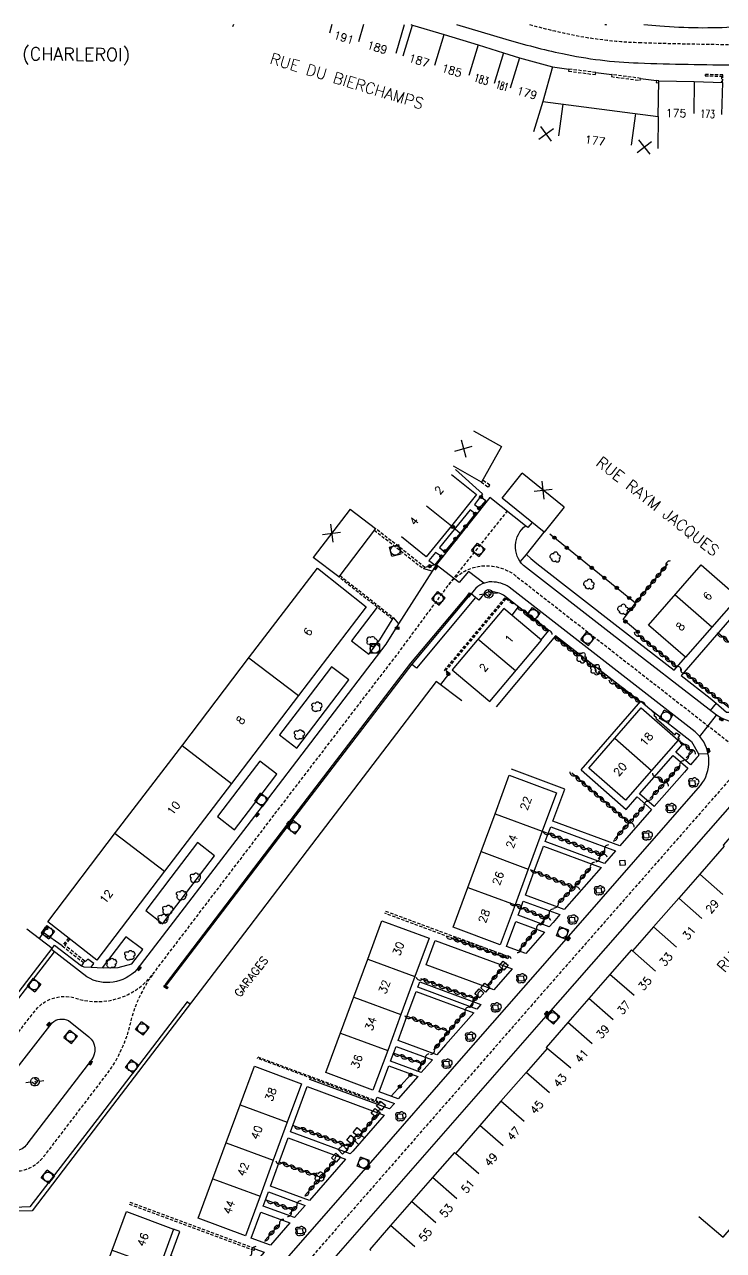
# Model space of a CAD drawing. Extents: x 154000 to 155000, y 119999 to 121001.
# Drawn here: x 154595.8 to 154705, y 120808.5 to 121000 of the extents above; entities that cross this region are included whole.
import ezdxf
from ezdxf.enums import TextEntityAlignment as Align

# ---------------------------------------------------------------- set-up
doc = ezdxf.new("R2010")
doc.units = 0
doc.header["$MEASUREMENT"] = 0
doc.linetypes.add('DASHED', pattern=[0.75, 0.5, -0.25])
doc.layers.get('0').update_dxf_attribs({"linetype": 'CONTINUOUS'})
for name, color, linetype in [('W0001', 6, 'DASHED'), ('W0008', 7, 'CONTINUOUS'), ('W0100', 7, 'CONTINUOUS'), ('W0112', 1, 'DASHED'), ('W0300', 7, 'CONTINUOUS'), ('W0310', 3, 'CONTINUOUS'), ('W0322', 7, 'CONTINUOUS'), ('W0334', 7, 'CONTINUOUS'), ('W0400', 7, 'CONTINUOUS'), ('W0420', 7, 'CONTINUOUS'), ('W0471', 7, 'CONTINUOUS'), ('W0980', 7, 'CONTINUOUS'), ('W0984', 7, 'CONTINUOUS'), ('W0989', 7, 'CONTINUOUS'), ('W0991', 7, 'CONTINUOUS'), ('W1102', 7, 'CONTINUOUS')]:
    doc.layers.add(name, color=color, linetype=linetype)
doc.styles.get("Standard").update_dxf_attribs({"font": 'romans.shx'})

# ---------------------------------------------------------------- blocks, each defined once
blk = doc.blocks.new('t991o')
at = {"color": 0, "linetype": 'Continuous'}
for p, q in [((-1, 1), (1, -1)), ((-1, -1), (1, 1))]:
    blk.add_line(p, q, dxfattribs=at)
blk = doc.blocks.new('T300')
for p, q in [((-0.8, 0.51), (-0.86, 0.34)), ((-0.86, 0.34), (-0.86, 0.17)), ((-0.86, 0.17), (-0.74, 0.06)), ((-0.69, 0.63), (-0.8, 0.51)), ((-0.8, -0.06), (-0.74, 0.06)), ((-0.74, 0.06), (-0.69, 0.11)), ((-0.57, 0.69), (-0.69, 0.63)), ((-0.46, 0.69), (-0.57, 0.69)), ((-0.29, 0.63), (-0.46, 0.69)), ((-0.29, 0.63), (-0.17, 0.74)), ((-0.23, 0.57), (-0.29, 0.63)), ((-0.17, 0.74), (-0.06, 0.8)), ((-0.06, 0.8), (0.06, 0.8)), ((0.06, 0.8), (0.23, 0.74)), ((0.23, 0.74), (0.34, 0.63)), ((0.34, 0.63), (0.4, 0.51)), ((0.46, 0.46), (0.34, 0.46)), ((0.4, 0.51), (0.4, 0.46)), ((0.57, 0.4), (0.46, 0.46)), ((0.57, 0.4), (0.69, 0.29)), ((0.69, 0.29), (0.74, 0.17)), ((0.74, 0.06), (0.69, -0.17)), ((0.74, 0.17), (0.74, 0.06)), ((-0.8, -0.17), (-0.8, -0.06)), ((-0.8, -0.23), (-0.8, -0.17)), ((-0.74, -0.34), (-0.8, -0.23)), ((-0.69, -0.4), (-0.74, -0.34)), ((-0.51, -0.46), (-0.69, -0.4)), ((-0.4, -0.46), (-0.51, -0.46)), ((-0.4, -0.46), (-0.34, -0.46)), ((-0.34, -0.46), (-0.34, -0.4)), ((-0.34, -0.51), (-0.34, -0.46)), ((-0.29, -0.63), (-0.34, -0.51)), ((-0.17, -0.74), (-0.29, -0.63)), ((-0.06, -0.8), (-0.17, -0.74)), ((0.06, -0.8), (-0.06, -0.8)), ((0.17, -0.74), (0.06, -0.8)), ((0.23, -0.69), (0.17, -0.74)), ((0.29, -0.46), (0.23, -0.46)), ((0.29, -0.63), (0.23, -0.69)), ((0.46, -0.4), (0.29, -0.46)), ((0.34, -0.51), (0.29, -0.63)), ((0.34, -0.51), (0.34, -0.46)), ((0.57, -0.34), (0.46, -0.4)), ((0.63, -0.29), (0.57, -0.34)), ((0.69, -0.17), (0.63, -0.29))]:
    blk.add_line(p, q)
blk = doc.blocks.new('t310o')
at = {"color": 0, "linetype": 'Continuous'}
for centre, start, end in [((-0.5, 0.38), 216.8699, 323.1304), ((0.5, -0.37), 36.8699, 143.1303)]:
    blk.add_arc(centre, 0.625, start, end, dxfattribs=at)
blk = doc.blocks.new('T420')
for p, q in [((0.75, 0.75), (-0.75, 0.75)), ((-0.75, 0.75), (-0.75, -0.75)), ((0.75, 0.75), (0.75, -0.75)), ((0.75, -0.75), (-0.75, -0.75))]:
    blk.add_line(p, q)
blk.add_ellipse((0, 0), major_axis=(-0.53, 0.53), ratio=1, start_param=3.926991, end_param=10.210176)
blk = doc.blocks.new('t112o')
at = {"color": 0, "linetype": 'Continuous'}
for p, q in [((-0.5, 0.5), (0.5, 0.5)), ((-0.5, -0.5), (-0.5, 0.5)), ((0.5, 0.5), (0.5, -0.5)), ((0.5, -0.5), (-0.5, -0.5))]:
    blk.add_line(p, q, dxfattribs=at)
blk = doc.blocks.new('T400')
for p, q in [((-0.15, 0.3), (0.15, 0.3)), ((-0.15, -0.25), (-0.15, 0.3)), ((-0.15, 0.15), (0.15, 0.15)), ((-0.15, 0), (0.15, 0)), ((0.15, 0.3), (0.15, -0.25)), ((-0.15, -0.15), (0.15, -0.15)), ((-0.15, -0.25), (-0.15, -0.3)), ((-0.15, -0.3), (0.15, -0.3)), ((0.15, -0.3), (0.15, -0.25))]:
    blk.add_line(p, q)
blk = doc.blocks.new('T471')
for p, q in [((-0.333334, 0.333334), (-0.333334, -0.333334)), ((-0.333334, 0.333334), (0.333334, 0.333334)), ((-0.333334, 0), (0, 0)), ((0.500001, 0.500001), (1.000002, 1.000002)), ((-0.500001, -0.500001), (-1.000002, -1.000002)), ((-0.333334, -0.333334), (0.333334, -0.333334))]:
    blk.add_line(p, q)
blk.add_ellipse((0, 0), major_axis=(0.471405, 0.471405), ratio=1, start_param=5.4977871438, end_param=11.780972451)
blk = doc.blocks.new('t322o')
at = {"color": 0, "linetype": 'Continuous'}
for radius in [0.25, 0.15]:
    blk.add_circle((0, 0), radius, dxfattribs=at)

msp = doc.modelspace()

# ---------------------------------------------------------------- linework, layer by layer
at = {"layer": 'W0001'}
for points in [[(154716.94, 120997.04, -0.016482), (154707.3, 120996.87, -0.006076), (154691.81, 120997.19, -0.04481), (154680.52, 120998.59, -0.012778), (154674.69, 121000, -0.012778)], [(154862.61, 120798.98), (154827.9, 120838.97), (154815.46, 120853.35, 0.000489), (154815.45, 120853.36), (154781.13, 120892.9), (154764.5, 120911.97), (154757.47, 120920.09, 0.093552), (154751.78, 120924.44, 0.292562), (154740.14, 120921.17), (154728.92, 120908.31), (154715.74, 120893.27), (154709.84, 120886.49), (154675.18, 120846.98), (154640.54, 120807.37), (154606.84, 120768.94), (154593.5, 120753.49, 0.109931)]]:
    msp.add_lwpolyline(points, format="xyb", dxfattribs=at)
at = {"layer": 'W0001', "flags": 128}
msp.add_lwpolyline([(154662.13, 120912.54), (154671.23, 120923.98)], dxfattribs=at)
msp.add_lwpolyline([(154615.79, 120851.6, 0.096849), (154612.3, 120843.95, -0.10276), (154608.81, 120836.31), (154599.01, 120823.49, -0.439992), (154590.71, 120822.04), (154587.42, 120824.64, -0.40298), (154587.01, 120832.57), (154597.55, 120846.09, -0.319918), (154604.12, 120847.84, 0.307711), (154615.79, 120851.6), (154634.77, 120876.5), (154654.17, 120901.79), (154662.13, 120912.54, -0.420087), (154672.53, 120913.92), (154708.97, 120885.51)], format="xyb", dxfattribs=at)
at = {"layer": 'W0008', "flags": 128}
for points in [[(154663.31, 121000), (154670.99, 120997.72, 0.018985), (154679.84, 120995.46, 0.04481), (154691.7, 120994, 0.006076), (154707.27, 120993.67, 0.017243), (154717.65, 120994.11)], [(154686.48, 121000, 0.008591), (154686.75, 120999.96), (154686.75, 121000)], [(154692.57, 121000), (154695.08, 120999.79, 0.03571), (154707.03, 120999.66), (154716.34, 121000)]]:
    msp.add_lwpolyline(points, format="xyb", dxfattribs=at)
at = {"layer": 'W0008'}
for points in [[(154717.65, 120994.11), (154731.64, 120995.12), (154732.31, 120995.19, -0.158631), (154736.53, 120994.04, -0.21938), (154740.25, 120988.06), (154741.87, 120970.05), (154744.47, 120941.68, -0.215126), (154738.04, 120922.95), (154713.64, 120895.09), (154711.52, 120892.63, -0.111074), (154709.97, 120891.52, -0.256968), (154703.9, 120892.13), (154687.64, 120904.74), (154673.77, 120915.52, -0.454265), (154674.08, 120921.72), (154668.51, 120926.15), (154660.13, 120915.64), (154659.5, 120914.64), (154654.25, 120906.39), (154652.27, 120903.25), (154631.73, 120876.37), (154613.37, 120852.41, -0.356259), (154605.56, 120851.25), (154600.03, 120855.53)], [(154593.02, 120761.22, 0.20432), (154598.47, 120763.51), (154600.05, 120765.29), (154605.65, 120771.7), (154619.97, 120788.06), (154649.55, 120821.88), (154664.07, 120838.5), (154680.85, 120857.6), (154701.45, 120881.16, 0.355487), (154701.31, 120888.82), (154700.6, 120889.54), (154671.53, 120912.14, 0.137813), (154668.83, 120912.95, 0.229422), (154666.06, 120911.67), (154665.17, 120910.57), (154665.11, 120910.61), (154664.95, 120910.75), (154656.14, 120900.25), (154636.76, 120874.98), (154617.78, 120850.08)], [(154724.88, 120839.56), (154730.94, 120834, 0.441669), (154735.75, 120834.08), (154746.97, 120846.78), (154758.64, 120860.03, 0.354402), (154759.1, 120863.47), (154758.1, 120864.6), (154758.28, 120864.71), (154746.99, 120876.26), (154746.37, 120876.65), (154745.37, 120876.58), (154744.15, 120876.36, -0.141463), (154741.62, 120877.02), (154723.35, 120892.89), (154723.2, 120892.76), (154723.04, 120892.9, 0.419322), (154718.55, 120892.26), (154711.93, 120884.66), (154677.27, 120845.15), (154642.63, 120805.54)]]:
    msp.add_lwpolyline(points, format="xyb", dxfattribs=at)
msp.add_lwpolyline([(154602.68, 120844.43), (154605.88, 120841.89, -0.405085), (154606.25, 120838.29), (154596.34, 120825.33, -0.451168), (154592.7, 120824.6), (154589.56, 120827.07, -0.398054), (154589.5, 120830.5), (154600.12, 120844.11, -0.301141)], format="xyb", close=True, dxfattribs=at)
at = {"layer": 'W0100'}
for points in [[(154653.85, 120995.54), (154655.18, 121000)], [(154654.99, 120995.13), (154656.44, 120999.91), (154661.36, 120998.42), (154666.68, 120996.82), (154670.67, 120995.58), (154673.16, 120994.82), (154678.31, 120993.37), (154676.8, 120987.99), (154694.83, 120985.62), (154694.94, 120991.2), (154700.46, 120991.1), (154704.87, 120990.95), (154704.71, 120985.95)], [(154665.95, 120936.53), (154670.31, 120934.08), (154667.19, 120928.55), (154662.84, 120931.01)], [(154662.52, 120929.73), (154666.43, 120926.61), (154662.51, 120921.72), (154658.57, 120916.85), (154654.69, 120920)], [(154680.14, 120924.64), (154677.01, 120920.74), (154670.43, 120926.02), (154673.56, 120929.92)], [(154680.14, 120924.64), (154673.56, 120929.92)], [(154646.67, 120924.31), (154650.65, 120921.29), (154644.9, 120913.73), (154640.92, 120916.76)], [(154646.67, 120924.31), (154640.92, 120916.76)], [(154664.12, 120894.35), (154660.15, 120897.39), (154650.92, 120885.32), (154639.99, 120871.02), (154630.85, 120859.04), (154608.21, 120829.38), (154597.01, 120814.7), (154593.95, 120814.67), (154579.83, 120825.7), (154579.18, 120828.6), (154590.28, 120842.96), (154600.13, 120855.67), (154596.18, 120858.73)], [(154708.39, 120875.74), (154704.98, 120871.84), (154705.14, 120871.7), (154701.3, 120867.31), (154698.02, 120863.56), (154694.06, 120859.06), (154690.78, 120855.35), (154690.62, 120855.48), (154687.28, 120851.66), (154683.99, 120847.9), (154680.71, 120844.14), (154677.3, 120840.23), (154677.46, 120840.08), (154674.19, 120836.34), (154670.25, 120831.84), (154666.97, 120828.07), (154663.14, 120823.69), (154662.97, 120823.84), (154659.55, 120819.94), (154656.28, 120816.17), (154653.01, 120812.43), (154649.75, 120808.67), (154649.91, 120808.52)], [(154701.17, 120813.86), (154704.96, 120810.6), (154720.29, 120828.35), (154727.17, 120836.34), (154724.26, 120838.85), (154724.98, 120839.68), (154723.54, 120840.97), (154720.21, 120837.24)]]:
    msp.add_lwpolyline(points, dxfattribs=at)
for points in [[(154649.21, 120909.08), (154638.62, 120895.2), (154628.16, 120881.49), (154617.69, 120867.76), (154607.09, 120853.85), (154599.45, 120859.88), (154610.05, 120873.79), (154620.52, 120887.52), (154630.98, 120901.23), (154641.57, 120915.11)], [(154707.3, 120910.59), (154699.08, 120901.17), (154693.29, 120906.21), (154701.52, 120915.63)], [(154668.53, 120894.27), (154676.56, 120903.85), (154670.68, 120908.78), (154662.65, 120899.2)], [(154683.96, 120883.87), (154688.03, 120888.54), (154692.17, 120893.28), (154697.93, 120888.25), (154693.79, 120883.51), (154689.72, 120878.84)], [(154678.92, 120880.01), (154676.7, 120874.01), (154674.52, 120868.11), (154672.45, 120862.49), (154670.15, 120856.29), (154662.78, 120859.03), (154665.09, 120865.23), (154667.15, 120870.85), (154669.33, 120876.75), (154671.55, 120882.76)], [(154659.02, 120857.3), (154656.8, 120851.3), (154654.62, 120845.4), (154652.56, 120839.78), (154650.25, 120833.57), (154642.88, 120836.32), (154645.19, 120842.52), (154647.25, 120848.14), (154649.43, 120854.04), (154651.66, 120860.04)], [(154639.08, 120834.55), (154636.86, 120828.55), (154634.68, 120822.65), (154632.62, 120817.03), (154630.31, 120810.83), (154622.94, 120813.57), (154625.25, 120819.77), (154627.31, 120825.39), (154629.49, 120831.29), (154631.72, 120837.3)], [(154599.3, 120781.24), (154602.97, 120790.87), (154605.28, 120797.08), (154607.34, 120802.7), (154609.52, 120808.59), (154611.74, 120814.6), (154619.11, 120811.86), (154616.89, 120805.85), (154614.71, 120799.95), (154612.64, 120794.34), (154610.33, 120788.13), (154606.66, 120778.5)]]:
    msp.add_lwpolyline(points, close=True, dxfattribs=at)
at = {"layer": 'W0112'}
for points in [[(154680.86, 120993.04), (154680.82, 120992.72), (154685.03, 120992.17), (154685.07, 120992.5)], [(154687.55, 120992.19), (154687.51, 120991.86), (154692.02, 120991.27), (154692.07, 120991.59)], [(154662.03, 120898.56), (154661.42, 120899.13), (154671, 120910.59), (154672.14, 120909.69), (154672.03, 120909.55), (154671.02, 120910.35), (154661.66, 120899.14), (154662.15, 120898.69)]]:
    msp.add_lwpolyline(points, close=True, dxfattribs=at)
for points in [[(154694.94, 120991.2), (154694.54, 120991.26), (154694.49, 120990.93), (154694.89, 120990.88)], [(154704.87, 120990.95), (154704.93, 120992.14), (154702.15, 120992.18), (154702.15, 120991.98), (154704.72, 120991.94), (154704.67, 120990.96)], [(154667.19, 120928.55), (154668.29, 120927.75), (154668.5, 120928.05), (154667.38, 120928.87)], [(154650.45, 120921.04), (154658.19, 120914.97), (154658.38, 120915.22), (154650.65, 120921.29)], [(154645.08, 120913.96), (154653.44, 120907.36), (154653.27, 120907.13), (154644.9, 120913.73)], [(154652.21, 120861.54), (154671.46, 120854.44), (154671.34, 120854.1), (154652.09, 120861.2)], [(154602.66, 120857.35), (154601.71, 120856.12), (154605.04, 120853.49), (154605.23, 120853.72), (154602.13, 120856.17), (154602.9, 120857.16)], [(154632.26, 120838.76), (154651.35, 120831.69), (154651.24, 120831.5), (154632.18, 120838.55)], [(154612.18, 120815.77), (154631.69, 120808.54), (154631.78, 120808.82), (154612.28, 120816.04)]]:
    msp.add_lwpolyline(points, dxfattribs=at)
at = {"layer": 'W0310'}
for points in [[(154691.29, 120909.64), (154696.32, 120915.79)], [(154677.47, 120905.37), (154672.95, 120909.06)], [(154682.33, 120901.41), (154678.73, 120904.31)], [(154697.67, 120899.75), (154691.61, 120904.7)], [(154710.59, 120899.61), (154704.16, 120904.94)], [(154684.41, 120899.69), (154683.35, 120900.75)], [(154699.06, 120898.7), (154705.91, 120893.32), (154711.14, 120899.23), (154713.5, 120901.88)], [(154686.75, 120897.93), (154685.45, 120898.89)], [(154692.01, 120894.19), (154687.75, 120897.2)], [(154698.94, 120887.53), (154700.19, 120886.43), (154699.18, 120885.45)], [(154698.17, 120884.26), (154695.81, 120881.54), (154693.51, 120879.1)], [(154690.29, 120875.31), (154681.3, 120883.07)], [(154694.7, 120882.45), (154695.81, 120881.54)], [(154692.6, 120877.93), (154690.29, 120875.31), (154687.94, 120872.72)], [(154685.9, 120870.34), (154676.79, 120873.97)], [(154686.44, 120871.07), (154685.9, 120870.34), (154685.41, 120869.71)], [(154681.64, 120865.24), (154674.86, 120867.97)], [(154684.22, 120868.35), (154681.64, 120865.24), (154679.15, 120862.72)], [(154672.54, 120862.46), (154677.2, 120860.42)], [(154677.78, 120861.1), (154677.2, 120860.42), (154676.48, 120859.61)], [(154675.79, 120858.71), (154673.09, 120855.45)], [(154662.65, 120857.25), (154671.19, 120854.3)], [(154670.46, 120852.6), (154668.06, 120849.84)], [(154666.64, 120848.34), (154666.2, 120847.81), (154665.44, 120846.71)], [(154664.64, 120845.78), (154662.04, 120842.71), (154659.73, 120839.81)], [(154658.42, 120838.4), (154657.92, 120837.67), (154657.23, 120836.79)], [(154650.88, 120829.75), (154648.45, 120826.82)], [(154647.18, 120825.58), (154646.55, 120824.79), (154646.07, 120824.34)], [(154644.28, 120822.58), (154642.09, 120819.93), (154639.63, 120817.13)], [(154638.34, 120815.53), (154637.73, 120814.84), (154637.21, 120814.23)], [(154635.64, 120812.65), (154633.4, 120810.14)]]:
    msp.add_lwpolyline(points, dxfattribs=at)
at = {"layer": 'W0310', "flags": 128}
for points in [[(154666.2, 120847.81), (154657.74, 120850.94)], [(154662.04, 120842.71), (154655.58, 120845.1)], [(154657.92, 120837.67), (154653.45, 120839.33)], [(154646.55, 120824.79), (154637.74, 120828.05)], [(154641.86, 120820.02), (154635.63, 120822.33)], [(154637.73, 120814.84), (154633.46, 120816.42)]]:
    msp.add_lwpolyline(points, dxfattribs=at)
at = {"layer": 'W0322'}
for points in [[(154667.14, 120926.2), (154667.87, 120925.67), (154666.84, 120924.44)], [(154666.21, 120923.6), (154663.89, 120920.55), (154661.44, 120917.63)], [(154662.72, 120921.54), (154663.89, 120920.55)], [(154691.62, 120905.15), (154689.33, 120907.06), (154691.29, 120909.64), (154677.91, 120920.39)], [(154660.94, 120916.92), (154659.91, 120915.62), (154658.38, 120915.22)], [(154662.03, 120898.56), (154660.78, 120896.9)], [(154599.21, 120858.86), (154598.09, 120857.27)], [(154656.13, 120835.98), (154653.07, 120832.62)]]:
    msp.add_lwpolyline(points, dxfattribs=at)
at = {"layer": 'W0334'}
for points in [[(154656.19, 121000), (154656.44, 120999.91)], [(154678.31, 120993.37), (154680.86, 120993.04)], [(154685.07, 120992.5), (154687.55, 120992.19)], [(154692.07, 120991.59), (154694.54, 120991.26)], [(154663.13, 120930.48), (154667.35, 120926.71), (154666.1, 120925.04), (154666.84, 120924.44)], [(154666.21, 120923.6), (154665.45, 120924.23), (154660.64, 120918.32), (154661.44, 120917.63)], [(154675.13, 120922.25), (154674.46, 120921.47), (154674.08, 120921.72)], [(154673.27, 120916.1), (154674.24, 120917.21), (154677.01, 120920.74)], [(154660.94, 120916.92), (154660, 120917.54), (154658.96, 120916.27), (154659.91, 120915.62)], [(154674.24, 120917.21), (154674.93, 120916.62), (154675.87, 120915.84), (154688.58, 120905.95), (154697.31, 120899.19), (154699.08, 120901.17)], [(154659.5, 120914.64), (154658.18, 120914.98)], [(154667.56, 120912.74), (154665.18, 120914.58), (154663.71, 120912.84), (154660.13, 120915.64)], [(154666.77, 120910.08), (154666.29, 120910.49), (154657.06, 120899.5)], [(154666.29, 120910.49), (154665.59, 120911.09)], [(154672.95, 120909.06), (154671.93, 120907.73)], [(154657.06, 120899.5), (154656.28, 120900.09)], [(154682.76, 120883.6), (154692.11, 120894.3), (154693.5, 120893.1), (154694.27, 120892.35), (154694.11, 120892.13), (154694.53, 120891.76), (154694.47, 120891.66), (154697.42, 120889.04), (154697.69, 120889.37), (154698.17, 120888.99), (154697.9, 120888.65), (154698.08, 120888.49), (154697.93, 120888.25), (154698.94, 120887.53)], [(154693.5, 120893.1), (154700.02, 120888.04), (154701.11, 120886.09), (154702.61, 120886.16)], [(154703.88, 120894.03), (154702.92, 120892.89)], [(154701.31, 120888.82), (154703.9, 120892.13)], [(154701.11, 120886.09), (154701.1, 120885.76), (154700.84, 120885.52), (154699.86, 120884.37), (154697.59, 120886.34), (154698.74, 120887.67)], [(154682.76, 120883.6), (154689.81, 120877.42), (154691.51, 120879.37), (154693.78, 120877.39), (154688.83, 120871.72), (154678.35, 120875.59), (154680.21, 120880.6), (154671.91, 120883.69)], [(154601.71, 120856.12), (154598.74, 120858.19)], [(154621.66, 120847), (154621.2, 120847.35), (154607.69, 120829.65), (154596.65, 120815.33), (154594.15, 120815.27), (154580.39, 120826.05), (154579.83, 120828.48), (154590.88, 120842.74), (154600.49, 120855.18)], [(154605.04, 120853.49), (154604.71, 120852.98)], [(154606.24, 120852.8), (154606.66, 120853.35), (154605.7, 120854.05), (154605.35, 120853.64), (154605.25, 120853.71)], [(154650.7, 120831.93), (154650.91, 120832.49), (154653.59, 120831.5), (154652.84, 120830.64), (154640.41, 120835.25), (154640.49, 120835.47)], [(154648, 120825.11), (154647.18, 120825.93), (154647.9, 120826.74), (154648.92, 120826.16)], [(154631.77, 120808.81), (154633.26, 120808.25), (154629.34, 120803.77), (154618.69, 120807.71), (154620.09, 120811.49), (154619.11, 120811.86)]]:
    msp.add_lwpolyline(points, dxfattribs=at)
at = {"layer": 'W0334', "flags": 128}
for points in [[(154665.11, 120910.61), (154656.31, 120900.12), (154636.93, 120874.85), (154617.94, 120849.96), (154617.78, 120850.08)], [(154650.89, 120909), (154646.88, 120903.75), (154649.59, 120901.68), (154651.3, 120903.92), (154653.25, 120907.02), (154653.44, 120907.36), (154654.25, 120906.39)], [(154692.05, 120894.22), (154678.78, 120904.54), (154669.49, 120893.46)], [(154617.4, 120859.6), (154625.51, 120870.19), (154622.84, 120872.23), (154618.67, 120866.77), (154614.75, 120861.62), (154617.44, 120859.57)], [(154600.11, 120855.69), (154600.51, 120856.19), (154604.71, 120852.98), (154605.09, 120852.84), (154606.24, 120852.8), (154608.08, 120852.67), (154610.42, 120852.71), (154612.58, 120853.31), (154614.27, 120855.52), (154611.63, 120857.53), (154607.93, 120852.68)]]:
    msp.add_lwpolyline(points, dxfattribs=at)
msp.add_lwpolyline([(154676.51, 120903.89), (154677.74, 120905.35), (154670.64, 120910.87, 0.133112), (154668.8, 120911.4, 0.228954), (154667.27, 120910.69), (154666.77, 120910.08)], format="xyb", dxfattribs=at)
at = {"layer": 'W0334'}
for points in [[(154698.4, 120898.34), (154702.96, 120894.8), (154703.88, 120894.03), (154705.49, 120892.61), (154707.16, 120892.6), (154709.06, 120894.8), (154711.17, 120897.24), (154714.44, 120900.98), (154706.64, 120907.79), (154698.49, 120898.44)], [(154691.91, 120879.83), (154694.54, 120882.85), (154697.17, 120885.86), (154699.45, 120883.88), (154698.9, 120883.24), (154694.19, 120877.85)], [(154688.17, 120870.97), (154686.41, 120868.96), (154677.16, 120872.38), (154677.64, 120873.66), (154678.03, 120874.72)], [(154685.91, 120868.37), (154680.14, 120861.78), (154674.08, 120864.02), (154675.46, 120867.76), (154676.91, 120871.7)], [(154679.44, 120860.98), (154678.38, 120859.76), (154677.8, 120859.1), (154672.93, 120860.9), (154673.39, 120862.14), (154673.74, 120863.09)], [(154677.05, 120858.25), (154674.11, 120854.9), (154671.11, 120856.01), (154672.56, 120859.91)], [(154672.01, 120852.51), (154669.12, 120849.22), (154658.55, 120853.14), (154659.97, 120856.97)], [(154665.99, 120845.67), (154661.6, 120840.67), (154660.23, 120839.11), (154654.2, 120841.34), (154655.56, 120845.05), (154657.01, 120848.99)], [(154667.11, 120846.95), (154666.5, 120846.24), (154657.26, 120849.66), (154657.57, 120850.48)], [(154659.54, 120838.31), (154657.79, 120836.31), (154652.99, 120838.08), (154653.49, 120839.43), (154653.85, 120840.41)], [(154657.26, 120835.7), (154654.21, 120832.21), (154651.22, 120833.32), (154652.73, 120837.38)], [(154651.99, 120829.67), (154647.08, 120824.04), (154646.69, 120823.61), (154637.38, 120827.06), (154637.8, 120828.2), (154639.99, 120834.12)], [(154645.98, 120822.79), (154640.33, 120816.33), (154634.25, 120818.58), (154635.62, 120822.3), (154637.02, 120826.1)], [(154639.66, 120815.56), (154637.99, 120813.66), (154633.1, 120815.47), (154633.55, 120816.68), (154633.92, 120817.69)], [(154637.27, 120812.84), (154634.23, 120809.36), (154631.24, 120810.46), (154632.75, 120814.51)]]:
    msp.add_lwpolyline(points, close=True, dxfattribs=at)
at = {"layer": 'W0334', "flags": 128}
for points in [[(154638.36, 120886.99), (154646.5, 120897.63), (154643.79, 120899.69), (154639.59, 120894.2), (154635.67, 120889.05)], [(154635.24, 120882.91), (154632.55, 120884.96), (154629.14, 120880.49), (154625.94, 120876.29), (154628.62, 120874.25), (154630.79, 120877.09)], [(154699.73, 120881.87), (154700.53, 120881.93), (154700.58, 120881.13), (154699.78, 120881.08)], [(154696.29, 120877.99), (154697.08, 120878.04), (154697.14, 120877.24), (154696.34, 120877.19)], [(154692.52, 120873.7), (154693.32, 120873.76), (154693.37, 120872.96), (154692.57, 120872.91)], [(154688.81, 120869.45), (154689.61, 120869.5), (154689.66, 120868.71), (154688.86, 120868.65)], [(154685.11, 120865.12), (154685.91, 120865.18), (154685.96, 120864.38), (154685.16, 120864.33)], [(154680.96, 120860.56), (154681.76, 120860.61), (154681.81, 120859.82), (154681.01, 120859.76)], [(154672.95, 120851.39), (154673.75, 120851.44), (154673.8, 120850.64), (154673, 120850.59)], [(154668.97, 120846.84), (154669.76, 120846.89), (154669.82, 120846.09), (154669.02, 120846.04)], [(154664.96, 120842.26), (154665.76, 120842.31), (154665.81, 120841.51), (154665.01, 120841.46)], [(154661.29, 120838.05), (154662.09, 120838.1), (154662.14, 120837.31), (154661.34, 120837.25)], [(154654.06, 120829.83), (154654.86, 120829.88), (154654.91, 120829.09), (154654.11, 120829.03)], [(154638.43, 120811.91), (154639.22, 120811.96), (154639.28, 120811.16), (154638.48, 120811.11)]]:
    msp.add_lwpolyline(points, close=True, dxfattribs=at)
at = {"layer": 'W1102'}
for p, q in [((154628.47, 121000), (154628.31, 120999.62)), ((154643.84, 121000), (154643.44, 120998.66)), ((154648.78, 121000), (154647.97, 120997.29)), ((154659.91, 120993.64), (154661.36, 120998.42)), ((154666.68, 120996.82), (154665.22, 120992.03)), ((154670.67, 120995.58), (154669.19, 120990.81)), ((154673.16, 120994.82), (154671.68, 120990.04)), ((154700.46, 120991.1), (154700.37, 120986.1)), ((154676.8, 120987.99), (154675.33, 120983.22)), ((154679.92, 120987.58), (154679.26, 120982.63)), ((154691.26, 120986.09), (154690.61, 120981.14)), ((154694.83, 120985.62), (154694.74, 120980.62))]:
    msp.add_line(p, q, dxfattribs=at)
for points in [[(154658.61, 120924.84), (154662.51, 120921.72)], [(154630.88, 120901.1), (154638.62, 120895.2)], [(154620.43, 120887.39), (154628.16, 120881.49)], [(154688.03, 120888.54), (154693.79, 120883.51)], [(154669.33, 120876.74), (154676.7, 120874.01)], [(154609.96, 120873.67), (154617.69, 120867.76)], [(154667.15, 120870.83), (154674.52, 120868.11)], [(154704.9, 120864.15), (154701.3, 120867.31)], [(154665.08, 120865.21), (154672.45, 120862.49)], [(154701.63, 120860.4), (154698.02, 120863.56)], [(154697.67, 120855.88), (154694.06, 120859.06)], [(154694.41, 120852.14), (154690.78, 120855.35)], [(154649.43, 120854.02), (154656.8, 120851.3)], [(154691.08, 120848.34), (154687.28, 120851.66)], [(154647.25, 120848.12), (154654.62, 120845.4)], [(154687.79, 120844.58), (154683.99, 120847.9)], [(154684.51, 120840.82), (154680.71, 120844.14)], [(154645.18, 120842.49), (154652.56, 120839.78)], [(154681.17, 120837), (154677.46, 120840.08)], [(154677.82, 120833.16), (154674.19, 120836.34)], [(154673.88, 120828.66), (154670.25, 120831.84)], [(154629.49, 120831.28), (154636.86, 120828.55)], [(154670.6, 120824.9), (154666.97, 120828.07)], [(154627.31, 120825.37), (154634.68, 120822.65)], [(154666.77, 120820.52), (154663.14, 120823.69)], [(154663.35, 120816.6), (154659.55, 120819.94)], [(154625.24, 120819.74), (154632.62, 120817.03)], [(154660.09, 120812.87), (154656.28, 120816.17)], [(154656.81, 120809.12), (154653.01, 120812.43)], [(154609.51, 120808.58), (154616.89, 120805.85)]]:
    msp.add_lwpolyline(points, dxfattribs=at)
at = {"layer": 'W1102', "flags": 128}
for points in [[(154703.19, 120905.88), (154697.41, 120910.92)], [(154672.54, 120899.06), (154666.66, 120903.99)]]:
    msp.add_lwpolyline(points, dxfattribs=at)

# ---------------------------------------------------------------- block references
at = {"layer": 'W0112'}
for p, rotation in [((154670.65, 120853.02), 229.0302174832323), ((154666.87, 120848.68), 228.969886068638), ((154667.8, 120849.6), 228.969886068638), ((154651.51, 120831.16), 230.143994009022), ((154650.67, 120830.02), 230.143994009022), ((154647.87, 120827.01), 230.332582690433), ((154646.86, 120825.82), 230.332582690433), ((154644.46, 120823.05), 317.969397284378), ((154645.5, 120824.28), 222.669661580671)]:
    msp.add_blockref('t112o', p, dxfattribs=dict(at, rotation=rotation))
at = {"layer": 'W0300'}
for p, rotation in [((154678.67, 120916.88), 165.67779901113), ((154683.95, 120912.63), 165.67779901113), ((154689.26, 120908.71), 165.67779901113), ((154682.78, 120901.21), 142.200979073762), ((154685, 120899.36), 142.200979073762), ((154641.39, 120893.43), 231.526067186436), ((154638.67, 120889.08), 231.526067186436), ((154700.27, 120881.6), 227.812605051035), ((154696.71, 120877.61), 227.812605051035), ((154693.02, 120873.32), 227.812605051035), ((154622.41, 120866.7), 232.656413815572), ((154685.53, 120864.75), 227.812605051035), ((154620.25, 120863.96), 232.656413815572), ((154618.09, 120861.68), 232.656413815572), ((154617.36, 120860.28), 232.656413815572), ((154681.38, 120860.19), 227.812605051035), ((154609.3, 120853.36), 234.942101455132), ((154612.18, 120854.6), 234.942101455132), ((154673.37, 120851.01), 227.812605051035), ((154669.39, 120846.47), 227.812605051035), ((154665.39, 120841.89), 227.812605051035), ((154661.72, 120837.68), 227.812605051035), ((154654.49, 120829.46), 227.812605051035), ((154641.86, 120820.02), 230.475827535706), ((154638.85, 120811.54), 227.812605051035)]:
    msp.add_blockref('T300', p, dxfattribs=dict(at, rotation=rotation))
msp.add_blockref('T300', (154650.16, 120903.62), dxfattribs=at)
at = {"layer": 'W0310'}
for p, rotation in [((154696.04, 120915.44), 50.67676410972411), ((154694.45, 120913.51), 50.67676410972411), ((154695.25, 120914.47), 50.67676410972411), ((154692.87, 120911.57), 50.67676410972411), ((154693.66, 120912.54), 50.67676410972411), ((154691.29, 120909.64), 50.67676410972411), ((154692.08, 120910.61), 50.67676410972411), ((154673.59, 120908.53), 140.77494716827), ((154674.56, 120907.74), 140.77494716827), ((154675.53, 120906.95), 140.77494716827), ((154676.5, 120906.16), 140.77494716827), ((154677.47, 120905.37), 140.77494716827), ((154679.41, 120903.76), 141.088609598654), ((154691.86, 120904.5), 140.764485635234), ((154692.83, 120903.71), 140.764485635234), ((154704.82, 120904.4), 140.360559590516), ((154705.78, 120903.6), 140.360559590516), ((154680.38, 120902.98), 141.088609598654), ((154681.35, 120902.19), 141.088609598654), ((154693.8, 120902.91), 140.764485635234), ((154694.77, 120902.12), 140.764485635234), ((154682.33, 120901.41), 141.088609598654), ((154683.53, 120900.58), 134.940305612109), ((154684.41, 120899.69), 134.940305612109), ((154695.74, 120901.33), 140.764485635234), ((154696.7, 120900.54), 140.764485635234), ((154697.67, 120899.75), 140.764485635234), ((154685.75, 120898.67), 143.382156689154), ((154686.75, 120897.93), 143.382156689154), ((154699.06, 120898.7), 321.842773412577), ((154700.04, 120897.92), 321.842773412577), ((154687.93, 120897.08), 144.68090694032), ((154688.95, 120896.36), 144.68090694032), ((154701.02, 120897.15), 321.842773412577), ((154702.01, 120896.38), 321.842773412577), ((154689.97, 120895.63), 144.68090694032), ((154690.99, 120894.91), 144.68090694032), ((154692.01, 120894.19), 144.68090694032), ((154702.99, 120895.61), 321.842773412577), ((154703.97, 120894.84), 321.842773412577), ((154704.96, 120894.06), 321.842773412577), ((154698.94, 120887.53), 318.8914110593709), ((154699.88, 120886.7), 318.8914110593709), ((154698.17, 120884.26), 229.114384506141), ((154699.59, 120885.85), 224.37845840898), ((154681.77, 120882.66), 139.243212635979), ((154694.7, 120882.45), 320.523916875048), ((154696.53, 120882.37), 229.114384506141), ((154697.35, 120883.32), 229.114384506141), ((154682.72, 120881.84), 139.243212635979), ((154683.66, 120881.03), 139.243212635979), ((154694.85, 120880.52), 226.688305200256), ((154695.67, 120881.66), 320.523916875048), ((154695.71, 120881.43), 226.688305200256), ((154684.61, 120880.21), 139.243212635979), ((154685.56, 120879.39), 139.243212635979), ((154686.51, 120878.58), 139.243212635979), ((154693.99, 120879.61), 226.688305200256), ((154687.45, 120877.76), 139.243212635979), ((154688.4, 120876.95), 139.243212635979), ((154691.77, 120876.99), 228.575102280893), ((154692.6, 120877.93), 228.575102280893), ((154689.35, 120876.13), 139.243212635979), ((154690.12, 120875.12), 227.812605051035), ((154690.29, 120875.31), 139.243212635979), ((154690.95, 120876.05), 228.575102280893), ((154677.77, 120873.58), 158.284705969546), ((154678.93, 120873.12), 158.284705969546), ((154688.44, 120873.27), 227.812605051035), ((154689.28, 120874.19), 227.812605051035), ((154680.09, 120872.65), 158.284705969546), ((154681.26, 120872.19), 158.284705969546), ((154682.42, 120871.73), 158.284705969546), ((154683.58, 120871.27), 158.284705969546), ((154686.44, 120871.07), 233.419155161739), ((154684.74, 120870.8), 158.284705969546), ((154685.69, 120870.07), 232.103581340722), ((154685.9, 120870.34), 158.284705969546), ((154675.84, 120867.58), 158.034650789791), ((154683.42, 120867.39), 230.209860573489), ((154684.22, 120868.35), 230.209860573489), ((154677, 120867.11), 158.034650789791), ((154678.16, 120866.64), 158.034650789791), ((154679.32, 120866.18), 158.034650789791), ((154680.48, 120865.71), 158.034650789791), ((154681.82, 120865.46), 230.209860573489), ((154682.62, 120866.43), 230.209860573489), ((154680.08, 120863.67), 225.37280269315), ((154680.96, 120864.56), 225.37280269315), ((154681.64, 120865.24), 158.034650789791), ((154672.54, 120862.46), 336.255864529138), ((154673.68, 120861.96), 336.255864529138), ((154674.83, 120861.46), 336.255864529138), ((154679.21, 120862.78), 225.37280269315), ((154675.97, 120860.95), 336.255864529138), ((154677.12, 120860.45), 336.255864529138), ((154676.96, 120860.15), 228.167703763227), ((154677.78, 120861.1), 229.345513643043), ((154674.99, 120857.75), 230.413093510054), ((154675.79, 120858.71), 230.413093510054), ((154662.65, 120857.25), 340.929629753822), ((154663.83, 120856.85), 340.929629753822), ((154665.01, 120856.44), 340.929629753822), ((154666.19, 120856.03), 340.929629753822), ((154673.4, 120855.82), 230.413093510054), ((154674.19, 120856.79), 230.413093510054), ((154667.37, 120855.62), 340.929629753822), ((154668.56, 120855.21), 340.929629753822), ((154669.74, 120854.8), 340.929629753822), ((154670.92, 120854.4), 340.929629753822), ((154669.64, 120851.65), 228.969886068638), ((154670.46, 120852.6), 228.969886068638), ((154657.96, 120850.86), 159.6857182914423), ((154659.14, 120850.42), 159.6857182914423), ((154660.31, 120849.99), 159.6857182914423), ((154668.82, 120850.71), 228.969886068638), ((154661.49, 120849.55), 159.6857182914423), ((154662.67, 120849.12), 159.6857182914423), ((154663.84, 120848.68), 159.6857182914423), ((154665.02, 120848.25), 159.6857182914423), ((154666.64, 120848.34), 230.243711901984), ((154665.88, 120847.34), 235.357325025698), ((154656.18, 120844.88), 159.6857182916479), ((154657.36, 120844.44), 159.6857182916479), ((154663.83, 120844.82), 229.802043177295), ((154664.64, 120845.78), 229.802043177295), ((154658.53, 120844.01), 159.6857182916479), ((154659.7, 120843.58), 159.6857182916479), ((154660.87, 120843.14), 159.6857182916479), ((154662.22, 120842.92), 229.802043177295), ((154663.03, 120843.87), 229.802043177295), ((154660.66, 120840.96), 231.485885242367), ((154661.44, 120841.94), 231.485885242367), ((154654.4, 120838.98), 159.6857182912009), ((154655.57, 120838.54), 159.6857182912009), ((154658.42, 120838.4), 235.195341318076), ((154659.88, 120839.99), 231.485885242367), ((154656.74, 120838.11), 159.6857182912009), ((154657.69, 120837.39), 232.091324843311), ((154650.08, 120828.79), 230.332582690433), ((154650.88, 120829.75), 230.332582690433), ((154638.91, 120827.61), 159.6857182314036), ((154640.09, 120827.18), 159.6857182314036), ((154648.49, 120826.86), 230.332582690433), ((154649.29, 120827.83), 230.332582690433), ((154641.26, 120826.74), 159.6857182314036), ((154642.43, 120826.31), 159.6857182314036), ((154643.6, 120825.88), 159.6857182314036), ((154644.77, 120825.44), 159.6857182314036), ((154647.18, 120825.58), 231.230290052382), ((154645.95, 120825.01), 159.6857182314036), ((154646.38, 120824.63), 222.669661580671), ((154636, 120822.19), 159.6857182317313), ((154637.17, 120821.76), 159.6857182317313), ((154638.34, 120821.32), 159.6857182317313), ((154643.48, 120821.62), 230.475827535706), ((154644.28, 120822.58), 230.475827535706), ((154639.51, 120820.89), 159.6857182317313), ((154640.68, 120820.45), 159.6857182317313), ((154641.89, 120819.7), 228.72748411312), ((154642.69, 120820.65), 230.475827535706), ((154640.24, 120817.82), 228.72748411312), ((154641.06, 120818.76), 228.72748411312), ((154634.63, 120815.99), 159.6857182318072), ((154635.8, 120815.55), 159.6857182318072), ((154638.34, 120815.53), 228.350482459369), ((154636.97, 120815.12), 159.6857182318072), ((154637.52, 120814.59), 229.497037636893), ((154634.81, 120811.72), 228.268668786383), ((154635.64, 120812.65), 228.268668786383), ((154633.97, 120810.79), 228.268668786383), ((154631.31, 120808.35), 231.8139660817521)]:
    msp.add_blockref('t310o', p, dxfattribs=dict(at, rotation=rotation))
at = {"layer": 'W0322'}
for p, rotation in [((154667.14, 120926.2), 324.3377262935641), ((154666.21, 120923.6), 232.686470734618), ((154666.85, 120924.45), 230.036372617343), ((154662.72, 120921.54), 319.836137366302), ((154664.7, 120921.61), 232.686470734618), ((154663.14, 120919.66), 230.00725872752), ((154678.6, 120919.85), 141.186053880643), ((154661.53, 120917.74), 230.00725872752), ((154680.54, 120918.28), 141.186053880643), ((154659.1, 120915.41), 194.656428582355), ((154660.94, 120916.92), 231.731507567936), ((154682.49, 120916.71), 141.186053880643), ((154684.44, 120915.15), 141.186053880643), ((154686.39, 120913.58), 141.186053880643), ((154688.34, 120912.01), 141.186053880643), ((154690.28, 120910.44), 141.186053880643), ((154690.55, 120908.67), 52.9205243024658), ((154689.7, 120906.75), 140.285840703324), ((154691.62, 120905.15), 140.285840703324), ((154662.03, 120898.56), 232.908587359648), ((154599.21, 120858.86), 234.942101455132), ((154656.13, 120835.98), 227.60175275149), ((154654.45, 120834.14), 227.60175275149)]:
    msp.add_blockref('t322o', p, dxfattribs=dict(at, rotation=rotation))
at = {"layer": 'W0400'}
for p, rotation in [((154660.07, 120915.2), 327.830571199296), ((154665.27, 120910.93), 320.988068891722), ((154654.06, 120905.72), 90), ((154704.66, 120891.47), 246.1311059710432), ((154702.66, 120886.66), 16.49987779758048), ((154632.15, 120876.59), 322.6045044172091), ((154637.08, 120875.25), 322.509399869148), ((154680.76, 120857.24), 138.6882974106724), ((154613.71, 120852.6), 322.546106367207), ((154617.9, 120849.67), 55.03883384198624), ((154677.38, 120845.56), 318.7492209914861), ((154599.63, 120843.83), 138.4385307885044), ((154606.11, 120837.84), 339.491281509014), ((154649.48, 120821.52), 138.8185015254476)]:
    msp.add_blockref('T400', p, dxfattribs=dict(at, rotation=rotation))
at = {"layer": 'W0420'}
for p, rotation in [((154653.75, 120917.86), 194.656428582355), ((154666.72, 120917.95), 141.238549224744), ((154660.48, 120910.37), 141.238549224744), ((154675.31, 120907.9), 142.985497254838), ((154683.8, 120904.08), 142.200979073762), ((154696.06, 120891.91), 241.551752419715), ((154632.83, 120878.88), 233.284146267253), ((154637.94, 120874.62), 232.509399869148), ((154599.45, 120858.26), 52.2804521420734), ((154679.9, 120858.13), 249.327318568248), ((154597.29, 120849.99), 52.2885196869016), ((154678.37, 120844.95), 228.866895230244), ((154603.02, 120841.9), 141.725959742228), ((154614.22, 120843.21), 232.67796098452), ((154612.62, 120837.26), 232.67796098452), ((154648.76, 120822.15), 249.327318568248), ((154599.48, 120820.03), 232.645013993815)]:
    msp.add_blockref('T420', p, dxfattribs=dict(at, rotation=rotation))
msp.add_blockref('T420', (154650.54, 120902.55), dxfattribs=at)
at = {"layer": 'W0471'}
for p, rotation in [((154668.32, 120911.09), 141.651743075138), ((154597.44, 120834.9), 141.725959742228)]:
    msp.add_blockref('T471', p, dxfattribs=dict(at, rotation=rotation))
at = {"layer": 'W0991'}
for p, rotation in [((154677.3, 120982.92), 81.49437606703762), ((154692.67, 120980.88), 82.9311125074209), ((154664.4, 120933.77), 330.5922818650786), ((154676.85, 120927.28), 51.23854922479062), ((154643.79, 120920.54), 322.7753933156202)]:
    msp.add_blockref('t991o', p, dxfattribs=dict(at, rotation=rotation))

# ---------------------------------------------------------------- texts
at = {"layer": 'W0980'}
msp.add_text('MARCINELLE (CHARLEROI)', height=2, rotation=359.4761, dxfattribs=at).set_placement((154595.21, 120995.3), align=Align.MIDDLE)
at = {"layer": 'W0984'}
msp.add_text('GARAGES', height=1.25, rotation=52.6387, dxfattribs=at).set_placement((154631.23, 120851.3), align=Align.MIDDLE)
at = {"layer": 'W0989'}
for s, rotation, p in [('RUE DU BIERCHAMPS', 343.1967, (154646.2, 120991.17)), ('RUE RAYM JACQUES', 322.0536, (154694.7, 120924.68)), ('RUE ALBERT GOFFIN', 48.7492, (154712.29, 120861.29))]:
    msp.add_text(s, height=1.75, rotation=rotation, dxfattribs=at).set_placement(p, align=Align.MIDDLE)
at = {"layer": 'W0991'}
for s, rotation, p in [('191', 343.256, (154645.7, 120997.97)), ('189', 343.3704, (154650.91, 120996.41)), ('187', 343.1603, (154657.45, 120994.38)), ('185', 343.1864, (154662.56, 120992.83)), ('179', 344.2703, (154674.32, 120989.3)), ('175', 358.9034, (154697.61, 120986.15)), ('177', 352.5086, (154684.94, 120981.88)), ('2', 51.3332, (154660.57, 120927.29)), ('4', 50.9426, (154656.65, 120922.43)), ('6', 48.8982, (154702.51, 120910.74)), ('8', 48.8982, (154698.29, 120905.99)), ('6', 52.6437, (154640.09, 120905.15)), ('1', 50.7089, (154671.54, 120904.04)), ('2', 50.0002, (154667.54, 120899.58)), ('8', 52.6786, (154629.57, 120891.36)), ('18', 48.8785, (154692.98, 120888.4)), ('20', 48.9263, (154688.87, 120883.69)), ('22', 69.6857, (154674.13, 120878.38)), ('10', 52.6564, (154619.11, 120877.64)), ('24', 69.7269, (154671.93, 120872.43)), ('26', 69.8134, (154669.8, 120866.67)), ('12', 52.6887, (154608.57, 120863.82)), ('29', 48.8494, (154703.26, 120862.28)), ('28', 69.5971, (154667.62, 120860.76)), ('31', 48.8494, (154699.65, 120858.14)), ('30', 69.6857, (154654.23, 120855.67)), ('33', 48.8494, (154696.04, 120854.01)), ('32', 69.7269, (154652.03, 120849.72)), ('35', 48.8494, (154692.74, 120850.24)), ('37', 48.8494, (154689.44, 120846.46)), ('34', 69.8134, (154649.91, 120843.96)), ('39', 48.8494, (154686.15, 120842.7)), ('41', 48.8494, (154682.84, 120838.91)), ('36', 69.5971, (154647.72, 120838.05)), ('43', 48.8494, (154679.49, 120835.08)), ('38', 69.6857, (154634.29, 120832.92)), ('45', 48.8494, (154675.85, 120830.91)), ('40', 69.7269, (154632.09, 120826.97)), ('47', 48.8494, (154672.24, 120826.78)), ('42', 69.8134, (154629.97, 120821.21)), ('49', 48.8494, (154668.69, 120822.71)), ('51', 48.8494, (154665.06, 120818.56)), ('44', 69.5971, (154627.78, 120815.3)), ('53', 48.8494, (154661.72, 120814.74)), ('46', 69.6857, (154614.31, 120810.23)), ('55', 48.8494, (154658.45, 120811))]:
    msp.add_text(s, height=1.25, rotation=rotation, dxfattribs=at).set_placement(p, align=Align.MIDDLE)
for s, rotation, width, p in [('183', 342.8418, 0.7, (154667.2, 120991.42)), ('181', 342.8833, 0.5, (154670.44, 120990.42)), ('173', 358.0945, 0.7, (154702.54, 120986.03))]:
    msp.add_text(s, height=1.25, rotation=rotation, dxfattribs=dict(at, width=width)).set_placement(p, align=Align.MIDDLE)

doc.saveas('drawing.dxf')
